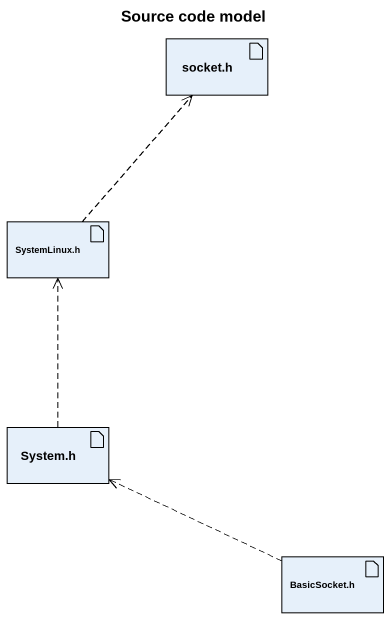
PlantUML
@startuml
title Source code model
artifact "socket.h" as socket_h
artifact "SystemLinux.h" as SystemLinux_h
artifact "System.h" as System_h
artifact "BasicSocket.h" as BasicSocket_h
SystemLinux_h .up.> socket_h
System_h .up.> SystemLinux_h
BasicSocket_h .left.> System_h
@enduml
